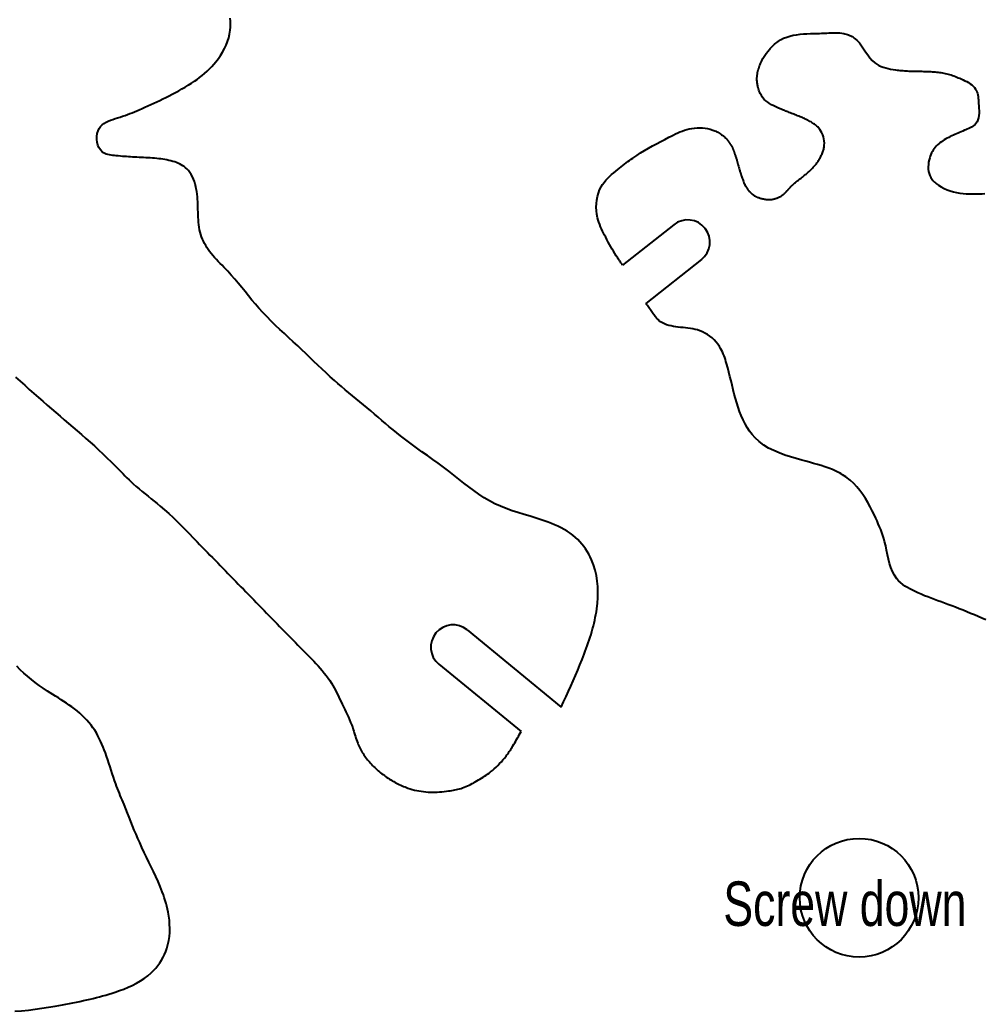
# Model space of a CAD drawing. Extents: x 0 to 30, y 0 to 26.6.
# Drawn here: x 6.01 to 14.13, y 5.22 to 13.57 of the extents above; entities that cross this region are included whole.
import ezdxf

# ---------------------------------------------------------------- set-up
doc = ezdxf.new("R2010")
doc.units = 0
doc.header["$MEASUREMENT"] = 0
doc.layers.add('CK_LEVEL_1', color=7, linetype='CONTINUOUS')

msp = doc.modelspace()

# ---------------------------------------------------------------- linework, layer by layer
at = {"layer": 'CK_LEVEL_1', "color": 1, "linetype": 'CONTINUOUS'}
for p, q in [((11.5172, 11.8449), (11.0861, 11.5042)), ((11.7499, 11.5504), (11.2817, 11.1805))]:
    msp.add_line(p, q, dxfattribs=at)
at = {"layer": 'CK_LEVEL_1', "color": 5, "linetype": 'CONTINUOUS'}
for p, q in [((9.7761, 8.43), (10.5683, 7.7799)), ((9.538, 8.1399), (10.2296, 7.5724))]:
    msp.add_line(p, q, dxfattribs=at)
for points in [[(10.5683, 7.7799), (10.5887, 7.8239), (10.609, 7.8679), (10.6291, 7.912), (10.6491, 7.9561), (10.6688, 8.0003), (10.6882, 8.0447), (10.7073, 8.0893), (10.7259, 8.134), (10.7441, 8.179), (10.7533, 8.2024), (10.7623, 8.2258), (10.7712, 8.2494), (10.7798, 8.273), (10.7882, 8.2966), (10.7964, 8.3204), (10.8044, 8.3442), (10.8121, 8.3681), (10.8195, 8.3921), (10.8264, 8.4156), (10.833, 8.4391), (10.8393, 8.4628), (10.8452, 8.4866), (10.8507, 8.5105), (10.8558, 8.5345), (10.8604, 8.5587), (10.8646, 8.583), (10.8682, 8.6075), (10.8735, 8.654), (10.8767, 8.7009), (10.8777, 8.748), (10.8761, 8.795), (10.8718, 8.8417), (10.8647, 8.8879), (10.8545, 8.9334), (10.841, 8.9779), (10.824, 9.0213), (10.8131, 9.0447), (10.8011, 9.0676), (10.788, 9.09), (10.7738, 9.1117), (10.7587, 9.1327), (10.7426, 9.1529), (10.7256, 9.1723), (10.7077, 9.1908), (10.6889, 9.2083), (10.6663, 9.2271), (10.6427, 9.2446), (10.6182, 9.2608), (10.5929, 9.276), (10.5669, 9.2901), (10.5403, 9.3032), (10.5132, 9.3155), (10.4857, 9.3269), (10.4579, 9.3377), (10.4075, 9.3556), (10.3567, 9.372), (10.3058, 9.3876), (10.2549, 9.4028), (10.2042, 9.4183), (10.1541, 9.4344), (10.1047, 9.4519), (10.0562, 9.4712), (10.0089, 9.4928), (9.963, 9.5171), (9.9184, 9.5439), (9.8747, 9.5728), (9.8319, 9.6033), (9.7896, 9.6351), (9.7477, 9.6677), (9.706, 9.7007), (9.6643, 9.7338), (9.6224, 9.7665), (9.5774, 9.8005), (9.5319, 9.8339), (9.4863, 9.8667), (9.4406, 9.8993), (9.3949, 9.9317), (9.3494, 9.9643), (9.3041, 9.9971), (9.2592, 10.0305), (9.2149, 10.0646), (9.183, 10.09), (9.1513, 10.1157), (9.1199, 10.1419), (9.0886, 10.1682), (9.0575, 10.1948), (9.0264, 10.2214), (8.9953, 10.2481), (8.9642, 10.2747), (8.9329, 10.3012), (8.9023, 10.3268), (8.8715, 10.3524), (8.8406, 10.3778), (8.8098, 10.4033), (8.779, 10.4288), (8.7483, 10.4543), (8.7178, 10.4801), (8.6875, 10.5061), (8.6574, 10.5324), (8.6223, 10.5638), (8.5876, 10.5957), (8.5531, 10.6278), (8.5188, 10.6603), (8.4847, 10.6929), (8.4506, 10.7255), (8.4165, 10.7582), (8.3823, 10.7908), (8.3479, 10.8232), (8.3107, 10.8577), (8.2734, 10.8921), (8.2361, 10.9264), (8.1989, 10.961), (8.1621, 10.9958), (8.1257, 11.031), (8.0899, 11.0668), (8.0549, 11.1033), (8.0208, 11.1407), (7.9911, 11.175), (7.962, 11.2099), (7.9334, 11.2453), (7.9049, 11.2808), (7.8765, 11.3163), (7.8477, 11.3516), (7.8186, 11.3865), (7.7887, 11.4207), (7.758, 11.4541), (7.7422, 11.4704), (7.7264, 11.4865), (7.7104, 11.5025), (7.6944, 11.5186), (7.6786, 11.5348), (7.663, 11.5512), (7.6477, 11.5679), (7.6328, 11.585), (7.6184, 11.6026), (7.6062, 11.6186), (7.5945, 11.6351), (7.5834, 11.652), (7.573, 11.6693), (7.5632, 11.6869), (7.5542, 11.705), (7.5461, 11.7233), (7.5388, 11.742), (7.5324, 11.761), (7.5267, 11.7814), (7.522, 11.8022), (7.5182, 11.8231), (7.5152, 11.8443), (7.5129, 11.8656), (7.5111, 11.8869), (7.5098, 11.9083), (7.5088, 11.9298), (7.5081, 11.9511), (7.5076, 11.9728), (7.507, 11.9944), (7.5063, 12.016), (7.5055, 12.0375), (7.5042, 12.0591), (7.5026, 12.0806), (7.5004, 12.1022), (7.4975, 12.1239), (7.4938, 12.1456), (7.4894, 12.1666), (7.484, 12.1875), (7.4776, 12.2081), (7.4702, 12.2283), (7.4615, 12.2478), (7.4516, 12.2664), (7.4404, 12.2841), (7.4277, 12.3004), (7.4136, 12.3154), (7.4027, 12.325), (7.3911, 12.3339), (7.3789, 12.342), (7.3662, 12.3495), (7.353, 12.3563), (7.3394, 12.3625), (7.3255, 12.3681), (7.3115, 12.3732), (7.2973, 12.3778), (7.2803, 12.3827), (7.2632, 12.3869), (7.2461, 12.3906), (7.229, 12.3938), (7.2118, 12.3966), (7.1945, 12.3989), (7.1772, 12.401), (7.1598, 12.4027), (7.1424, 12.4042), (7.1236, 12.4056), (7.1049, 12.4068), (7.0861, 12.4079), (7.0673, 12.4089), (7.0485, 12.4098), (7.0298, 12.4107), (7.0111, 12.4116), (6.9925, 12.4125), (6.974, 12.4135), (6.9569, 12.4145), (6.9398, 12.4156), (6.9228, 12.4168), (6.9057, 12.418), (6.8885, 12.4193), (6.8711, 12.4207), (6.8537, 12.4222), (6.8359, 12.4237), (6.818, 12.4253), (6.8037, 12.4265), (6.7894, 12.428), (6.7752, 12.4299), (6.7613, 12.4324), (6.7477, 12.4355), (6.7347, 12.4396), (6.7223, 12.4447), (6.7108, 12.4511), (6.7002, 12.4589), (6.6854, 12.4747), (6.6735, 12.4939), (6.6647, 12.5157), (6.6588, 12.5392), (6.6559, 12.5638), (6.6561, 12.5885), (6.6594, 12.6125), (6.6658, 12.6352), (6.6754, 12.6556), (6.6867, 12.6716), (6.7003, 12.6854), (6.7158, 12.6973), (6.7329, 12.7076), (6.7513, 12.7166), (6.7706, 12.7245), (6.7905, 12.7316), (6.8107, 12.7383), (6.8308, 12.7447), (6.852, 12.7517), (6.8728, 12.7587), (6.8933, 12.7659), (6.9134, 12.7733), (6.9333, 12.7807), (6.9529, 12.7883), (6.9725, 12.7961), (6.9919, 12.804), (7.0113, 12.8122), (7.0363, 12.8229), (7.0613, 12.8339), (7.0864, 12.8452), (7.1114, 12.8568), (7.1364, 12.8685), (7.1614, 12.8805), (7.1864, 12.8926), (7.2113, 12.9048), (7.2361, 12.9172), (7.2638, 12.9311), (7.2914, 12.9451), (7.3187, 12.9594), (7.3459, 12.974), (7.3729, 12.9889), (7.3995, 13.0043), (7.4258, 13.0202), (7.4518, 13.0366), (7.4773, 13.0536), (7.4996, 13.0694), (7.5215, 13.0856), (7.5429, 13.1025), (7.5638, 13.1201), (7.5842, 13.1383), (7.6041, 13.1572), (7.6232, 13.1769), (7.6418, 13.1973), (7.6595, 13.2185), (7.6796, 13.2447), (7.6983, 13.2719), (7.7157, 13.3001), (7.7314, 13.3291), (7.7453, 13.3589), (7.7573, 13.3893), (7.7671, 13.4202), (7.7746, 13.4516), (7.7795, 13.4833), (7.7816, 13.5084), (7.7822, 13.5336), (7.7815, 13.5589), (7.7796, 13.5842)], [(5.9696, 10.5595), (6.0088, 10.5255), (6.0478, 10.4912), (6.0867, 10.4567), (6.1256, 10.4222), (6.1645, 10.3878), (6.2004, 10.3564), (6.2365, 10.3251), (6.2727, 10.2939), (6.3089, 10.2628), (6.3452, 10.2317), (6.3815, 10.2007), (6.4179, 10.1696), (6.4541, 10.1385), (6.4903, 10.1073), (6.5268, 10.0757), (6.5631, 10.0439), (6.5992, 10.0119), (6.635, 9.9796), (6.6706, 9.9471), (6.7059, 9.9142), (6.7408, 9.8809), (6.7754, 9.8472), (6.8095, 9.813), (6.8262, 9.7959), (6.8428, 9.7787), (6.8595, 9.7615), (6.8761, 9.7443), (6.8928, 9.7273), (6.9097, 9.7103), (6.9267, 9.6935), (6.9439, 9.677), (6.9614, 9.6608), (6.986, 9.639), (7.011, 9.6177), (7.0364, 9.5969), (7.062, 9.5763), (7.0878, 9.5559), (7.1136, 9.5356), (7.1394, 9.5152), (7.1651, 9.4946), (7.1904, 9.4736), (7.2268, 9.4423), (7.2625, 9.4102), (7.2976, 9.3773), (7.3321, 9.3439), (7.3662, 9.31), (7.4, 9.2758), (7.4336, 9.2413), (7.467, 9.2067), (7.5004, 9.1721), (7.522, 9.1498), (7.5437, 9.1275), (7.5653, 9.1052), (7.587, 9.0829), (7.6087, 9.0607), (7.6304, 9.0385), (7.6521, 9.0163), (7.6738, 8.9941), (7.6955, 8.9718), (7.7172, 8.9496), (7.7389, 8.9274), (7.7606, 8.9051), (7.7822, 8.8829), (7.8039, 8.8606), (7.8256, 8.8383), (7.8473, 8.8161), (7.8689, 8.7938), (7.8906, 8.7716), (7.9124, 8.7493), (7.9341, 8.727), (7.9559, 8.7046), (7.9777, 8.6823), (7.9994, 8.66), (8.0212, 8.6377), (8.0429, 8.6154), (8.0647, 8.5931), (8.0864, 8.5707), (8.1083, 8.5482), (8.1302, 8.5257), (8.1521, 8.5032), (8.174, 8.4807), (8.1959, 8.4583), (8.2178, 8.4358), (8.2398, 8.4134), (8.2617, 8.391), (8.2837, 8.3687), (8.3059, 8.3462), (8.3282, 8.3237), (8.3504, 8.3012), (8.3726, 8.2787), (8.3948, 8.2561), (8.417, 8.2335), (8.4391, 8.2107), (8.4611, 8.1879), (8.4831, 8.1649), (8.5013, 8.1455), (8.5194, 8.126), (8.5373, 8.1062), (8.5547, 8.0862), (8.5718, 8.0659), (8.5883, 8.0452), (8.6042, 8.0241), (8.6193, 8.0025), (8.6337, 7.9804), (8.645, 7.9617), (8.6557, 7.9425), (8.666, 7.9231), (8.676, 7.9035), (8.6856, 7.8837), (8.6951, 7.8638), (8.7044, 7.8438), (8.7137, 7.8237), (8.7231, 7.8037), (8.7336, 7.7818), (8.7441, 7.7599), (8.7547, 7.738), (8.7651, 7.7161), (8.7752, 7.6941), (8.785, 7.672), (8.7943, 7.6497), (8.8031, 7.6272), (8.8113, 7.6045), (8.816, 7.59), (8.8205, 7.5755), (8.8249, 7.5609), (8.8293, 7.5462), (8.8337, 7.5316), (8.8382, 7.5171), (8.843, 7.5026), (8.848, 7.4883), (8.8535, 7.4741), (8.8582, 7.4628), (8.8632, 7.4516), (8.8685, 7.4406), (8.8741, 7.4297), (8.8799, 7.4189), (8.886, 7.4083), (8.8923, 7.3978), (8.8989, 7.3874), (8.9057, 7.3772), (8.9129, 7.3667), (8.9204, 7.3563), (8.9281, 7.3461), (8.936, 7.336), (8.9441, 7.3261), (8.9524, 7.3164), (8.9609, 7.3068), (8.9695, 7.2973), (8.9783, 7.2881), (8.9876, 7.2787), (8.997, 7.2695), (9.0066, 7.2604), (9.0164, 7.2515), (9.0263, 7.2428), (9.0363, 7.2342), (9.0465, 7.2259), (9.0569, 7.2177), (9.0673, 7.2097), (9.0781, 7.2017), (9.0889, 7.194), (9.0999, 7.1864), (9.111, 7.179), (9.1223, 7.1718), (9.1336, 7.1648), (9.1451, 7.158), (9.1567, 7.1513), (9.1684, 7.1449), (9.18, 7.1387), (9.1918, 7.1327), (9.2037, 7.1268), (9.2157, 7.1212), (9.2278, 7.1159), (9.24, 7.1107), (9.2523, 7.1058), (9.2647, 7.1011), (9.2772, 7.0967), (9.2955, 7.0907), (9.3139, 7.0853), (9.3325, 7.0804), (9.3513, 7.0761), (9.3701, 7.0723), (9.3891, 7.0692), (9.4081, 7.0665), (9.4272, 7.0645), (9.4463, 7.063), (9.4656, 7.0621), (9.485, 7.0618), (9.5043, 7.062), (9.5236, 7.0627), (9.5429, 7.0638), (9.5622, 7.0654), (9.5815, 7.0673), (9.6008, 7.0696), (9.62, 7.0723), (9.6332, 7.0742), (9.6464, 7.0764), (9.6595, 7.0787), (9.6726, 7.0812), (9.6856, 7.084), (9.6985, 7.0871), (9.7114, 7.0905), (9.7241, 7.0942), (9.7367, 7.0983), (9.7507, 7.1034), (9.7645, 7.109), (9.7782, 7.115), (9.7918, 7.1213), (9.8052, 7.1279), (9.8185, 7.1349), (9.8317, 7.1421), (9.8448, 7.1494), (9.8578, 7.1569), (9.871, 7.1647), (9.8841, 7.1726), (9.8971, 7.1806), (9.9099, 7.1887), (9.9227, 7.1971), (9.9353, 7.2056), (9.9477, 7.2144), (9.96, 7.2233), (9.9722, 7.2326), (9.9884, 7.2456), (10.0044, 7.2592), (10.0199, 7.2732), (10.035, 7.2877), (10.0497, 7.3026), (10.064, 7.3179), (10.0778, 7.3336), (10.0912, 7.3497), (10.1041, 7.3662), (10.1109, 7.3755), (10.1177, 7.3848), (10.1243, 7.3942), (10.1308, 7.4038), (10.1371, 7.4134), (10.1434, 7.423), (10.1496, 7.4328), (10.1556, 7.4426), (10.1616, 7.4524), (10.1695, 7.4656), (10.1773, 7.4788), (10.1849, 7.4921), (10.1925, 7.5054), (10.2, 7.5187), (10.2075, 7.5321), (10.2149, 7.5456), (10.2223, 7.559), (10.2296, 7.5724)]]:
    msp.add_lwpolyline(points, dxfattribs=at)
at = {"layer": 'CK_LEVEL_1', "color": 1, "linetype": 'CONTINUOUS'}
for points in [[(11.0861, 11.5042), (11.0814, 11.5107), (11.0768, 11.5172), (11.0722, 11.5237), (11.0676, 11.5302), (11.063, 11.5368), (11.0585, 11.5433), (11.054, 11.5499), (11.0495, 11.5565), (11.045, 11.5631), (11.0327, 11.5819), (11.0207, 11.601), (11.0089, 11.6202), (10.9975, 11.6396), (10.9862, 11.6592), (10.9752, 11.6788), (10.9644, 11.6986), (10.9537, 11.7185), (10.9432, 11.7385), (10.934, 11.756), (10.9251, 11.7737), (10.9164, 11.7915), (10.9081, 11.8094), (10.9002, 11.8276), (10.8929, 11.846), (10.8862, 11.8647), (10.8803, 11.8837), (10.8752, 11.9031), (10.8695, 11.9323), (10.8658, 11.9622), (10.8643, 11.9924), (10.8651, 12.0226), (10.8681, 12.0526), (10.8735, 12.082), (10.8814, 12.1106), (10.8918, 12.138), (10.9047, 12.164), (10.9165, 12.1831), (10.9298, 12.2013), (10.9443, 12.2186), (10.9598, 12.2352), (10.9762, 12.2512), (10.9932, 12.2666), (11.0107, 12.2816), (11.0286, 12.2963), (11.0465, 12.3108), (11.0604, 12.3219), (11.0743, 12.3329), (11.0881, 12.3438), (11.102, 12.3547), (11.1159, 12.3654), (11.1299, 12.3759), (11.1439, 12.3864), (11.1581, 12.3966), (11.1723, 12.4067), (11.2044, 12.4285), (11.2371, 12.4494), (11.2703, 12.4697), (11.3039, 12.4894), (11.3379, 12.5085), (11.3723, 12.5272), (11.4068, 12.5456), (11.4416, 12.5637), (11.4765, 12.5817), (11.4948, 12.5911), (11.5131, 12.6003), (11.5315, 12.6093), (11.55, 12.6179), (11.5687, 12.6261), (11.5876, 12.6337), (11.6068, 12.6405), (11.6263, 12.6465), (11.6461, 12.6516), (11.668, 12.656), (11.6902, 12.6591), (11.7127, 12.6609), (11.7352, 12.6613), (11.7577, 12.6604), (11.78, 12.6581), (11.8021, 12.6544), (11.8238, 12.6492), (11.845, 12.6425), (11.8538, 12.6392), (11.8625, 12.6356), (11.8711, 12.6318), (11.8796, 12.6277), (11.8879, 12.6233), (11.8962, 12.6187), (11.9042, 12.6139), (11.9122, 12.6088), (11.92, 12.6034), (11.9259, 12.5992), (11.9317, 12.5947), (11.9374, 12.5902), (11.9429, 12.5854), (11.9483, 12.5805), (11.9535, 12.5755), (11.9585, 12.5702), (11.9633, 12.5648), (11.9679, 12.5592), (11.9699, 12.5565), (11.9719, 12.5538), (11.9739, 12.5511), (11.9758, 12.5483), (11.9777, 12.5455), (11.9796, 12.5427), (11.9815, 12.5399), (11.9834, 12.5371), (11.9853, 12.5343), (11.9879, 12.5306), (11.9905, 12.5269), (11.9931, 12.5232), (11.9956, 12.5195), (11.9981, 12.5158), (12.0006, 12.5121), (12.003, 12.5083), (12.0053, 12.5044), (12.0074, 12.5005), (12.0092, 12.497), (12.0109, 12.4935), (12.0124, 12.49), (12.0139, 12.4864), (12.0154, 12.4828), (12.0168, 12.4792), (12.0182, 12.4755), (12.0195, 12.4718), (12.0208, 12.4682), (12.0221, 12.4646), (12.0234, 12.461), (12.0247, 12.4575), (12.026, 12.4539), (12.0273, 12.4503), (12.0286, 12.4468), (12.0299, 12.4432), (12.0312, 12.4397), (12.0325, 12.4361), (12.0344, 12.4307), (12.0364, 12.4253), (12.0383, 12.4199), (12.0402, 12.4145), (12.0421, 12.409), (12.044, 12.4036), (12.0458, 12.3981), (12.0475, 12.3927), (12.0492, 12.3872), (12.0521, 12.3773), (12.0549, 12.3674), (12.0575, 12.3574), (12.06, 12.3474), (12.0625, 12.3374), (12.0651, 12.3275), (12.0677, 12.3175), (12.0704, 12.3076), (12.0733, 12.2977), (12.0748, 12.2929), (12.0763, 12.2882), (12.0779, 12.2834), (12.0795, 12.2786), (12.0811, 12.2739), (12.0828, 12.2691), (12.0844, 12.2644), (12.0861, 12.2596), (12.0877, 12.2548), (12.091, 12.2454), (12.0942, 12.2359), (12.0975, 12.2265), (12.1009, 12.2171), (12.1045, 12.2077), (12.1082, 12.1985), (12.1121, 12.1893), (12.1164, 12.1803), (12.1209, 12.1715), (12.1235, 12.1667), (12.1262, 12.1621), (12.1289, 12.1575), (12.1318, 12.1529), (12.1348, 12.1485), (12.138, 12.1441), (12.1412, 12.1398), (12.1445, 12.1355), (12.148, 12.1314), (12.1535, 12.1251), (12.1592, 12.1191), (12.1652, 12.1134), (12.1714, 12.1079), (12.1779, 12.1026), (12.1845, 12.0976), (12.1914, 12.093), (12.1984, 12.0886), (12.2056, 12.0845), (12.2086, 12.083), (12.2115, 12.0815), (12.2145, 12.0801), (12.2174, 12.0787), (12.2204, 12.0774), (12.2235, 12.0761), (12.2265, 12.0749), (12.2296, 12.0737), (12.2326, 12.0726), (12.2394, 12.0702), (12.2462, 12.0681), (12.253, 12.0661), (12.2599, 12.0644), (12.2669, 12.0628), (12.2739, 12.0614), (12.2809, 12.0602), (12.288, 12.0591), (12.2951, 12.0583), (12.3022, 12.0576), (12.3092, 12.0571), (12.3163, 12.0568), (12.3233, 12.0567), (12.3304, 12.0569), (12.3374, 12.0574), (12.3444, 12.0582), (12.3513, 12.0592), (12.3581, 12.0606), (12.3612, 12.0614), (12.3643, 12.0622), (12.3674, 12.0631), (12.3704, 12.0641), (12.3735, 12.0651), (12.3765, 12.0661), (12.3796, 12.0672), (12.3826, 12.0683), (12.3856, 12.0695), (12.3916, 12.0719), (12.3975, 12.0744), (12.4033, 12.077), (12.4091, 12.0798), (12.4148, 12.0827), (12.4204, 12.0858), (12.4258, 12.0891), (12.4311, 12.0926), (12.4362, 12.0964), (12.4389, 12.0984), (12.4415, 12.1006), (12.444, 12.1028), (12.4465, 12.105), (12.449, 12.1073), (12.4514, 12.1096), (12.4538, 12.112), (12.4562, 12.1143), (12.4586, 12.1167), (12.461, 12.1191), (12.4633, 12.1216), (12.4657, 12.124), (12.468, 12.1265), (12.4703, 12.129), (12.4726, 12.1315), (12.4749, 12.134), (12.4772, 12.1365), (12.4795, 12.139), (12.4817, 12.1414), (12.484, 12.1439), (12.4862, 12.1463), (12.4884, 12.1488), (12.4906, 12.1513), (12.4928, 12.1537), (12.495, 12.1562), (12.4972, 12.1587), (12.4995, 12.1611), (12.5016, 12.1634), (12.5036, 12.1657), (12.5057, 12.168), (12.5079, 12.1702), (12.51, 12.1725), (12.5121, 12.1747), (12.5143, 12.1769), (12.5165, 12.179), (12.5187, 12.1812), (12.5246, 12.1865), (12.5306, 12.1917), (12.5367, 12.1967), (12.5429, 12.2016), (12.5493, 12.2064), (12.5556, 12.2112), (12.562, 12.2159), (12.5685, 12.2206), (12.5748, 12.2253), (12.5814, 12.2303), (12.5879, 12.2353), (12.5943, 12.2404), (12.6007, 12.2455), (12.6071, 12.2507), (12.6134, 12.256), (12.6197, 12.2612), (12.6259, 12.2665), (12.6321, 12.2719), (12.6383, 12.2773), (12.6445, 12.2827), (12.6506, 12.2882), (12.6567, 12.2938), (12.6627, 12.2994), (12.6687, 12.305), (12.6746, 12.3108), (12.6804, 12.3166), (12.6862, 12.3224), (12.6917, 12.3283), (12.6972, 12.3343), (12.7026, 12.3403), (12.7079, 12.3464), (12.7131, 12.3527), (12.7181, 12.359), (12.723, 12.3654), (12.7278, 12.372), (12.7324, 12.3786), (12.7368, 12.3853), (12.7411, 12.3921), (12.7451, 12.399), (12.7491, 12.4059), (12.7528, 12.413), (12.7565, 12.4201), (12.7599, 12.4274), (12.7632, 12.4347), (12.7664, 12.4421), (12.7695, 12.45), (12.7725, 12.4579), (12.7752, 12.466), (12.7777, 12.4741), (12.7799, 12.4823), (12.7818, 12.4905), (12.7834, 12.4989), (12.7846, 12.5073), (12.7855, 12.5157), (12.7859, 12.5331), (12.7847, 12.5506), (12.782, 12.568), (12.7778, 12.5852), (12.7721, 12.602), (12.765, 12.6183), (12.7565, 12.6337), (12.7468, 12.6483), (12.7359, 12.6618), (12.7298, 12.6682), (12.7235, 12.6743), (12.7169, 12.6802), (12.71, 12.6857), (12.703, 12.6911), (12.6958, 12.6961), (12.6885, 12.701), (12.681, 12.7057), (12.6734, 12.7103), (12.6645, 12.7154), (12.6556, 12.7203), (12.6465, 12.7251), (12.6374, 12.7297), (12.6282, 12.7342), (12.6189, 12.7386), (12.6096, 12.7428), (12.6003, 12.7469), (12.5908, 12.7509), (12.5807, 12.7551), (12.5705, 12.7593), (12.5603, 12.7633), (12.55, 12.7673), (12.5398, 12.7713), (12.5295, 12.7752), (12.5193, 12.7792), (12.5091, 12.7831), (12.4989, 12.7871), (12.4893, 12.7908), (12.4798, 12.7946), (12.4703, 12.7984), (12.4608, 12.8022), (12.4513, 12.8061), (12.4418, 12.81), (12.4323, 12.8139), (12.4227, 12.818), (12.413, 12.822), (12.3949, 12.8298), (12.3768, 12.8378), (12.3589, 12.8464), (12.3414, 12.8555), (12.3245, 12.8654), (12.3085, 12.8762), (12.2934, 12.888), (12.2796, 12.9009), (12.2672, 12.9152), (12.2611, 12.9235), (12.2556, 12.9321), (12.2504, 12.9411), (12.2457, 12.9504), (12.2414, 12.9599), (12.2375, 12.9696), (12.234, 12.9795), (12.2308, 12.9895), (12.2279, 12.9996), (12.2259, 13.0074), (12.2242, 13.0153), (12.2226, 13.0231), (12.2212, 13.031), (12.2201, 13.0389), (12.2192, 13.0468), (12.2185, 13.0547), (12.2181, 13.0627), (12.2179, 13.0706), (12.2181, 13.0822), (12.2188, 13.0937), (12.2199, 13.1053), (12.2216, 13.1168), (12.2237, 13.1282), (12.2262, 13.1396), (12.2291, 13.1509), (12.2324, 13.1622), (12.236, 13.1733), (12.2398, 13.1838), (12.2438, 13.1942), (12.2482, 13.2045), (12.2528, 13.2147), (12.2576, 13.2247), (12.2627, 13.2346), (12.2681, 13.2444), (12.2737, 13.254), (12.2796, 13.2635), (12.2845, 13.2711), (12.2896, 13.2787), (12.2949, 13.2861), (12.3003, 13.2934), (12.3059, 13.3007), (12.3116, 13.3078), (12.3174, 13.3149), (12.3234, 13.3219), (12.3295, 13.3287), (12.3382, 13.3382), (12.3472, 13.3474), (12.3564, 13.3564), (12.3659, 13.365), (12.3757, 13.3734), (12.3857, 13.3813), (12.396, 13.3889), (12.4065, 13.396), (12.4173, 13.4026), (12.4423, 13.4155), (12.4684, 13.4259), (12.4955, 13.4343), (12.5233, 13.4408), (12.5517, 13.4457), (12.5806, 13.4494), (12.6096, 13.4519), (12.6387, 13.4537), (12.6676, 13.4549), (12.6833, 13.4555), (12.6989, 13.456), (12.7144, 13.4565), (12.7299, 13.4569), (12.7453, 13.4574), (12.7607, 13.4579), (12.7761, 13.4584), (12.7916, 13.4591), (12.807, 13.4598), (12.8228, 13.4606), (12.8386, 13.4614), (12.8544, 13.4621), (12.8702, 13.4625), (12.886, 13.4626), (12.9017, 13.4621), (12.9174, 13.4611), (12.9331, 13.4592), (12.9486, 13.4565), (12.9592, 13.4541), (12.9697, 13.4512), (12.98, 13.4479), (12.9902, 13.444), (13.0002, 13.4398), (13.01, 13.435), (13.0195, 13.4298), (13.0286, 13.4242), (13.0374, 13.418), (13.0602, 13.3986), (13.0805, 13.3763), (13.0991, 13.352), (13.1165, 13.3265), (13.1336, 13.3006), (13.1508, 13.2751), (13.1689, 13.2508), (13.1886, 13.2285), (13.2105, 13.2089), (13.2269, 13.1975), (13.2445, 13.1877), (13.263, 13.1792), (13.2824, 13.172), (13.3024, 13.1659), (13.3228, 13.1608), (13.3436, 13.1564), (13.3645, 13.1528), (13.3853, 13.1498), (13.3978, 13.1481), (13.4103, 13.1466), (13.4227, 13.1453), (13.435, 13.1441), (13.4474, 13.143), (13.4597, 13.1421), (13.472, 13.1412), (13.4843, 13.1405), (13.4966, 13.1399), (13.5089, 13.1394), (13.5212, 13.139), (13.5336, 13.1387), (13.5459, 13.1384), (13.5583, 13.1382), (13.5707, 13.1379), (13.5831, 13.1377), (13.5954, 13.1375), (13.6078, 13.1373), (13.6201, 13.137), (13.6325, 13.1367), (13.6448, 13.1363), (13.6571, 13.1358), (13.6694, 13.1352), (13.6817, 13.1346), (13.694, 13.1338), (13.7064, 13.1329), (13.7187, 13.1319), (13.7311, 13.1307), (13.7435, 13.1293), (13.7559, 13.1278), (13.7683, 13.126), (13.7806, 13.124), (13.7928, 13.1218), (13.805, 13.1194), (13.817, 13.1167), (13.8289, 13.1137), (13.8413, 13.1102), (13.8534, 13.1065), (13.8656, 13.1024), (13.8776, 13.0981), (13.8897, 13.0935), (13.9017, 13.0887), (13.9138, 13.0837), (13.926, 13.0784), (13.9383, 13.073), (13.9541, 13.0659), (13.9699, 13.0584), (13.9855, 13.0504), (14.0005, 13.0419), (14.0149, 13.0327), (14.0283, 13.0229), (14.0404, 13.0122), (14.0511, 13.0006), (14.0602, 12.988), (14.0663, 12.9767), (14.0712, 12.9647), (14.0751, 12.9521), (14.0781, 12.939), (14.0804, 12.9254), (14.0822, 12.9113), (14.0836, 12.8969), (14.0847, 12.8822), (14.0858, 12.8673), (14.0872, 12.8464), (14.0885, 12.8254), (14.0892, 12.8047), (14.089, 12.7843), (14.0876, 12.7647), (14.0847, 12.746), (14.0798, 12.7284), (14.0727, 12.7123), (14.0631, 12.6978), (14.0552, 12.6892), (14.0462, 12.6814), (14.0363, 12.6742), (14.0255, 12.6676), (14.0142, 12.6615), (14.0024, 12.6558), (13.9904, 12.6503), (13.9782, 12.6451), (13.966, 12.6401), (13.9522, 12.6343), (13.9386, 12.6285), (13.9252, 12.6228), (13.9119, 12.617), (13.8988, 12.6112), (13.8858, 12.6053), (13.8728, 12.5993), (13.8599, 12.5932), (13.8469, 12.5869), (13.8341, 12.5805), (13.8212, 12.5739), (13.8085, 12.567), (13.796, 12.5598), (13.7837, 12.5522), (13.7717, 12.5441), (13.7601, 12.5356), (13.749, 12.5266), (13.7384, 12.517), (13.7287, 12.507), (13.7196, 12.4964), (13.711, 12.4853), (13.7031, 12.4737), (13.6958, 12.4616), (13.6892, 12.449), (13.6832, 12.436), (13.6779, 12.4226), (13.6732, 12.4088), (13.6681, 12.39), (13.6643, 12.3708), (13.6619, 12.3514), (13.661, 12.3319), (13.6617, 12.3127), (13.6642, 12.2938), (13.6684, 12.2756), (13.6746, 12.2581), (13.6829, 12.2417), (13.6882, 12.2333), (13.6941, 12.2252), (13.7006, 12.2175), (13.7075, 12.21), (13.7149, 12.2029), (13.7226, 12.1962), (13.7306, 12.1897), (13.7388, 12.1835), (13.7473, 12.1776), (13.7708, 12.163), (13.7952, 12.1502), (13.8204, 12.1393), (13.8463, 12.13), (13.8727, 12.1223), (13.8995, 12.1161), (13.9267, 12.1113), (13.954, 12.1078), (13.9814, 12.1055), (13.9937, 12.1048), (14.006, 12.1044), (14.0183, 12.1041), (14.0305, 12.1039), (14.0428, 12.1039), (14.055, 12.1041), (14.0672, 12.1043), (14.0794, 12.1046), (14.0916, 12.105), (14.1151, 12.1058), (14.1386, 12.1068)], [(5.965, 5.2164), (6.022, 5.2206), (6.0789, 5.2261), (6.1357, 5.2328), (6.1924, 5.2406), (6.249, 5.2493), (6.3055, 5.2587), (6.3352, 5.264), (6.3649, 5.2693), (6.3946, 5.2749), (6.4242, 5.2806), (6.4538, 5.2865), (6.4833, 5.2925), (6.5127, 5.2988), (6.5421, 5.3052), (6.5715, 5.3118), (6.5982, 5.318), (6.6248, 5.3244), (6.6514, 5.3311), (6.6779, 5.3379), (6.7045, 5.3451), (6.7309, 5.3525), (6.7574, 5.3603), (6.7838, 5.3684), (6.8101, 5.377), (6.8468, 5.3896), (6.8832, 5.4032), (6.9192, 5.418), (6.9545, 5.434), (6.989, 5.4516), (7.0223, 5.4708), (7.0544, 5.4919), (7.085, 5.515), (7.114, 5.5402), (7.1333, 5.5594), (7.1516, 5.5797), (7.1689, 5.601), (7.185, 5.6233), (7.1998, 5.6464), (7.2134, 5.6703), (7.2256, 5.6948), (7.2363, 5.72), (7.2456, 5.7457), (7.2549, 5.7785), (7.262, 5.8118), (7.2668, 5.8456), (7.2695, 5.8797), (7.2703, 5.914), (7.2692, 5.9484), (7.2665, 5.9827), (7.2622, 6.0169), (7.2564, 6.0507), (7.2512, 6.0757), (7.2454, 6.1005), (7.2389, 6.125), (7.2318, 6.1493), (7.2242, 6.1735), (7.216, 6.1974), (7.2074, 6.2212), (7.1984, 6.2448), (7.1891, 6.2683), (7.1715, 6.3099), (7.1531, 6.3512), (7.1341, 6.3922), (7.1146, 6.433), (7.0948, 6.4736), (7.075, 6.5143), (7.0552, 6.555), (7.0358, 6.5958), (7.0168, 6.6369), (7.0012, 6.6721), (6.9859, 6.7074), (6.971, 6.743), (6.9564, 6.7786), (6.9419, 6.8144), (6.9276, 6.8501), (6.9133, 6.8859), (6.899, 6.9218), (6.8845, 6.9575), (6.8767, 6.9769), (6.8688, 6.9962), (6.8609, 7.0155), (6.853, 7.0348), (6.8452, 7.0542), (6.8375, 7.0736), (6.83, 7.093), (6.8226, 7.1125), (6.8154, 7.1321), (6.8052, 7.1609), (6.7954, 7.1898), (6.7858, 7.2188), (6.7764, 7.2479), (6.767, 7.277), (6.7576, 7.3062), (6.7479, 7.3353), (6.738, 7.3643), (6.7277, 7.3933), (6.7184, 7.418), (6.7087, 7.4426), (6.6985, 7.4669), (6.6878, 7.491), (6.6764, 7.5148), (6.6643, 7.5381), (6.6514, 7.561), (6.6377, 7.5834), (6.6231, 7.6052), (6.6067, 7.6275), (6.5893, 7.649), (6.5709, 7.6699), (6.5518, 7.69), (6.5319, 7.7095), (6.5112, 7.7282), (6.49, 7.7463), (6.4682, 7.7637), (6.446, 7.7804), (6.4237, 7.7964), (6.401, 7.8117), (6.3781, 7.8267), (6.355, 7.8413), (6.3318, 7.8558), (6.3086, 7.8702), (6.2853, 7.8846), (6.2622, 7.8992), (6.2392, 7.914), (6.2047, 7.9373), (6.1707, 7.9614), (6.1373, 7.9863), (6.1045, 8.0121), (6.0724, 8.0388), (6.041, 8.0663), (6.0104, 8.0945), (5.9806, 8.1236)]]:
    msp.add_lwpolyline(points, dxfattribs=at)
at = {"layer": 'CK_LEVEL_1', "color": 6, "linetype": 'CONTINUOUS'}
msp.add_lwpolyline([(14.1457, 8.5137), (14.1134, 8.528), (14.0819, 8.5417), (14.0502, 8.5553), (14.0184, 8.5687), (13.9866, 8.5819), (13.9547, 8.595), (13.9227, 8.6078), (13.8906, 8.6203), (13.8586, 8.6326), (13.8266, 8.6447), (13.7984, 8.655), (13.7702, 8.6652), (13.7421, 8.6754), (13.7139, 8.6857), (13.6857, 8.6962), (13.6574, 8.707), (13.6292, 8.7182), (13.6008, 8.7299), (13.5724, 8.7423), (13.5502, 8.7525), (13.5281, 8.7632), (13.5064, 8.7746), (13.4853, 8.7867), (13.465, 8.7996), (13.4456, 8.8135), (13.4275, 8.8283), (13.4107, 8.8442), (13.3956, 8.8612), (13.3756, 8.89), (13.3594, 8.9213), (13.3461, 8.9547), (13.3352, 8.9898), (13.3261, 9.026), (13.318, 9.0631), (13.3104, 9.1004), (13.3024, 9.1376), (13.2936, 9.1743), (13.2864, 9.2001), (13.2784, 9.2255), (13.2697, 9.2505), (13.2604, 9.2752), (13.2506, 9.2996), (13.2402, 9.3237), (13.2295, 9.3478), (13.2183, 9.3718), (13.2069, 9.3957), (13.1892, 9.4319), (13.1708, 9.4678), (13.1515, 9.5034), (13.131, 9.5382), (13.1092, 9.5719), (13.0858, 9.6044), (13.0606, 9.6352), (13.0335, 9.6641), (13.0042, 9.6907), (12.992, 9.7007), (12.9793, 9.7102), (12.9664, 9.7193), (12.9532, 9.7281), (12.9397, 9.7365), (12.926, 9.7445), (12.9121, 9.7522), (12.898, 9.7596), (12.8838, 9.7665), (12.8533, 9.7803), (12.8223, 9.7928), (12.7909, 9.8041), (12.7591, 9.8145), (12.727, 9.8242), (12.6946, 9.8334), (12.6619, 9.8423), (12.6288, 9.8511), (12.5956, 9.86), (12.5473, 9.8733), (12.4991, 9.8877), (12.4514, 9.9034), (12.4046, 9.9209), (12.3592, 9.9406), (12.3158, 9.9627), (12.2748, 9.9878), (12.2366, 10.0162), (12.2018, 10.0482), (12.1777, 10.0751), (12.1558, 10.1041), (12.1357, 10.1349), (12.1175, 10.1672), (12.1009, 10.2008), (12.0858, 10.2353), (12.072, 10.2706), (12.0595, 10.3064), (12.0481, 10.3424), (12.0372, 10.3796), (12.0271, 10.4168), (12.0176, 10.4539), (12.0085, 10.491), (11.9996, 10.528), (11.9906, 10.5649), (11.9814, 10.6018), (11.9718, 10.6387), (11.9616, 10.6755), (11.9567, 10.6918), (11.9517, 10.7081), (11.9463, 10.7243), (11.9405, 10.7404), (11.9342, 10.7562), (11.9274, 10.7718), (11.92, 10.7871), (11.9119, 10.8021), (11.9031, 10.8168), (11.8892, 10.8366), (11.8738, 10.8555), (11.8571, 10.8733), (11.8391, 10.89), (11.82, 10.9053), (11.8, 10.9193), (11.7792, 10.9317), (11.7576, 10.9424), (11.7356, 10.9514), (11.7163, 10.9577), (11.6967, 10.9627), (11.6769, 10.9668), (11.6568, 10.9701), (11.6365, 10.9729), (11.616, 10.9752), (11.5952, 10.9774), (11.5743, 10.9796), (11.5532, 10.982), (11.5335, 10.9846), (11.5138, 10.9878), (11.4943, 10.9916), (11.4751, 10.9964), (11.4565, 11.0021), (11.4386, 11.009), (11.4216, 11.0172), (11.4056, 11.0269), (11.3909, 11.0383), (11.3843, 11.0444), (11.3779, 11.0508), (11.3718, 11.0575), (11.366, 11.0646), (11.3603, 11.0718), (11.3547, 11.0791), (11.3493, 11.0866), (11.3439, 11.0942), (11.3385, 11.1018), (11.3322, 11.1106), (11.3259, 11.1195), (11.3196, 11.1283), (11.3133, 11.137), (11.307, 11.1458), (11.3006, 11.1545), (11.2943, 11.1631), (11.288, 11.1718), (11.2817, 11.1805)], dxfattribs=at)
msp.add_circle((13.0784, 6.1726), 0.5, dxfattribs=at)
at = {"layer": 'CK_LEVEL_1', "color": 1, "linetype": 'CONTINUOUS'}
msp.add_arc((11.6335, 11.6976), 0.1876, 308.31481, 488.31481, dxfattribs=at)
at = {"layer": 'CK_LEVEL_1', "color": 5, "linetype": 'CONTINUOUS'}
msp.add_arc((9.657, 8.285), 0.1876, 50.6296, 230.6296, dxfattribs=at)

# ---------------------------------------------------------------- texts
at = {"layer": 'CK_LEVEL_1', "color": 7, "linetype": 'CONTINUOUS', "width": 0.75}
msp.add_text('Screw down', height=0.375, dxfattribs=at).set_placement((11.9345, 5.9348))

doc.saveas('drawing.dxf')
